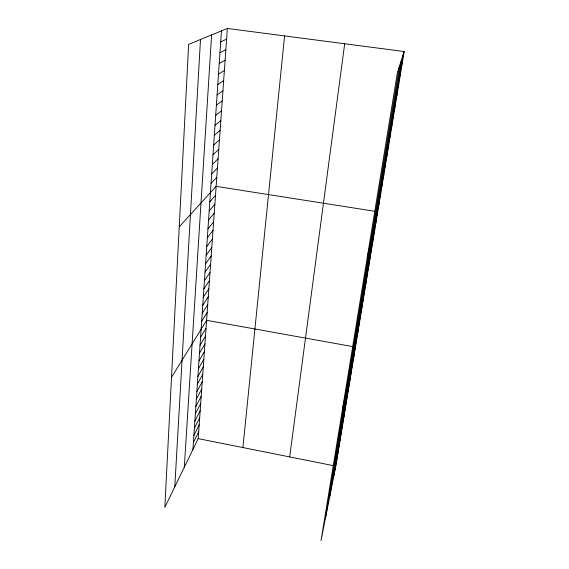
<?xml version="1.0" encoding="UTF-8"?>
<svg xmlns="http://www.w3.org/2000/svg" width="569" height="569" viewBox="0 0 569 569"><rect width="100%" height="100%" fill="white"/><g stroke="black" fill="none" stroke-linecap="round" stroke-linejoin="round"><path stroke-width="0.85" d="M174.783 486.844L200.501 39.489M184.306 467.22L211.611 34.922M192.927 449.482L221.448 30.882M227.372 28.45L188.638 44.361L164.825 507.335L198.197 438.628L227.372 28.45L404.175 51.53L335.781 466.132L321.037 540.55L397.454 72.355L404.175 51.53M242.906 447.568L284.585 35.918M289.678 456.914L344.686 43.763M325.447 518.302L399.516 65.954M329.657 497.043L401.451 59.98M333.455 477.86L403.151 54.702M334.615 470.84L336.919 459.211M339.352 442.07L341.599 430.868M338.15 449.368L340.411 438.052M336.962 456.594L339.238 445.171M335.781 463.749L338.071 452.227M343.029 419.751L345.219 408.898M341.791 427.262L344.003 416.288M340.568 434.702L342.794 423.613M346.813 396.764L348.953 386.28M345.539 404.502L347.695 393.89M344.273 412.169L346.457 401.43M349.402 381.052L351.5 370.832M348.1 388.947L350.219 378.591M352.04 365.021L354.103 355.07M350.717 373.079L352.794 362.986M354.693 348.904L356.713 339.238M342.353 409.936L355.419 347.076M357.368 332.701L359.338 323.327M356.023 340.845L358.022 331.322M360.085 316.172L362.012 307.104M358.719 324.479L360.668 315.254M361.471 307.779L363.371 298.867M364.274 290.731L366.13 282.146M362.866 299.294L364.743 290.553M365.703 282.075L367.531 273.661M367.14 273.326L368.947 265.09M368.598 264.485L370.376 256.427M370.07 255.552L371.82 247.679M371.557 246.526L373.278 238.838M373.058 237.401L374.751 229.904M374.58 228.176L376.237 220.872M367.19 257.785L377.745 211.753M377.667 209.435L379.267 202.536M379.239 199.904L380.803 193.218M380.825 190.274L382.354 183.801M382.425 180.537L383.926 174.285M384.047 170.693L385.512 164.661M385.69 160.735L387.119 154.939M387.347 150.671L388.741 145.102M389.025 140.486L390.377 135.166M390.718 130.187L392.034 125.116M392.432 119.775L393.712 114.952M394.168 109.241L395.405 104.675M395.924 98.586L397.119 94.283M397.695 87.804L398.855 83.778M399.495 76.9L400.612 73.152M401.316 65.869L402.383 62.405M193.403 442.49L198.688 431.736M193.88 435.434L199.178 424.787M194.363 428.315L199.676 417.767M194.854 421.124L200.181 410.69M195.352 413.869L200.693 403.542M195.85 406.543L201.206 396.323M196.355 399.146L201.725 389.047M196.86 391.678L202.244 381.692M197.379 384.139L202.77 374.274M197.898 376.522L203.304 366.785M198.417 368.84L203.844 359.224M198.951 361.073L204.385 351.592M199.484 353.235L204.932 343.882M200.025 345.319L205.487 336.101M200.565 337.325L206.049 328.249M171.511 377.389L206.611 320.311L352.908 346.621M201.654 321.336L207.166 312.537M202.201 313.341L207.721 304.692M202.749 305.269L208.29 296.769M203.304 297.118L208.859 288.768M203.866 288.888L209.428 280.688M204.435 280.574L210.011 272.53M205.004 272.174L210.594 264.293M205.587 263.689L211.191 255.972M206.17 255.125L211.789 247.572M206.76 246.469L212.386 239.087M207.351 237.721L212.998 230.516M207.955 228.887L213.617 221.86M208.567 219.961L214.236 213.119M209.179 210.943L214.869 204.285M209.797 201.824L215.502 195.366M179.256 226.789L216.142 186.355L375.256 211.362M211.063 183.31L216.789 177.251M211.704 173.908L217.443 168.047M212.351 164.398L218.105 158.751M213.005 154.789L218.773 149.355M213.667 145.081L219.449 139.867M214.335 135.258L220.132 130.273M215.011 125.336L220.822 120.578M215.694 115.301L221.519 110.777M216.384 105.158L222.223 100.877M217.088 94.902L222.934 90.862M217.792 84.532L223.653 80.741M218.503 74.041L224.378 70.513M219.229 63.436L225.118 60.172M219.961 52.711L225.857 49.716M220.701 41.857L226.611 39.14M198.197 438.628L335.781 466.132"/></g></svg>
